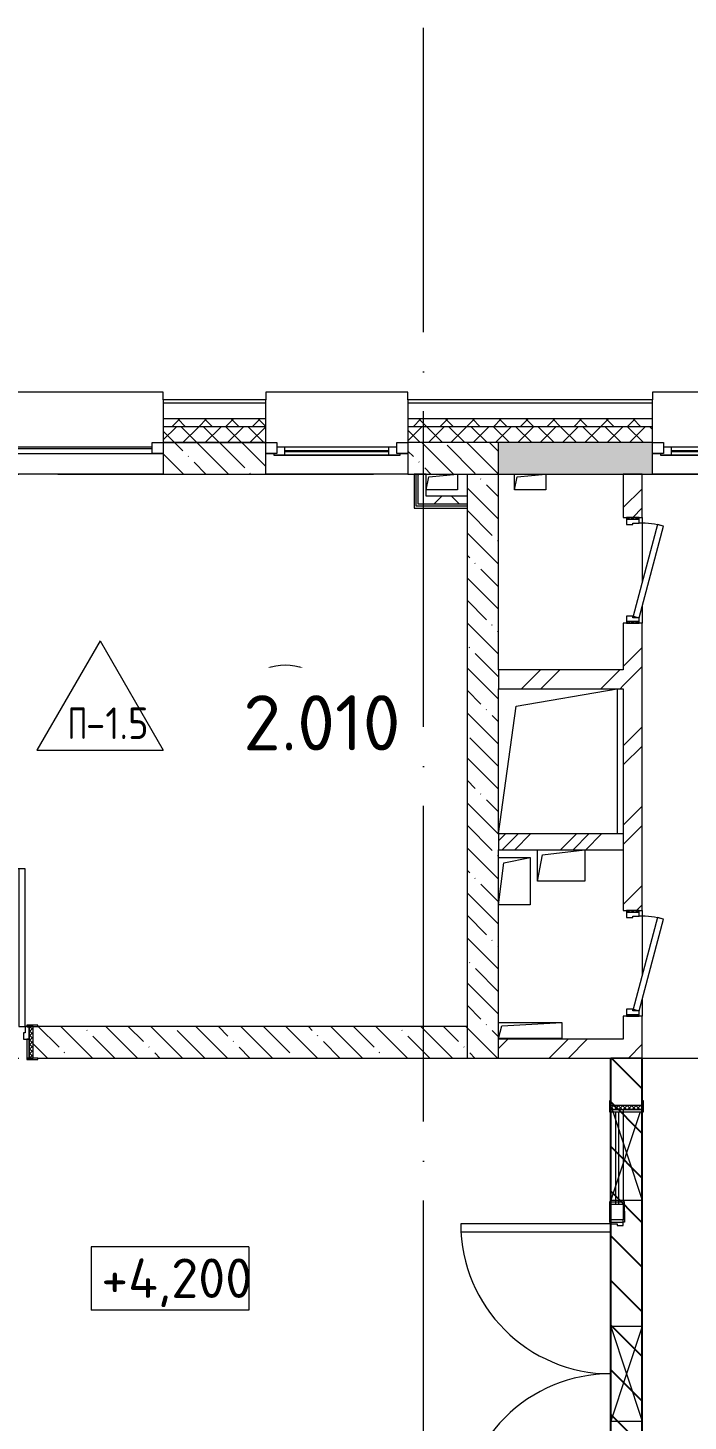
# Model space of a CAD drawing. Header units: millimetres. Extents: x -68946 to 288321, y -402657 to 324925.
# Drawn here: x 28141 to 32324, y -69920 to -61093 of the extents above; entities that cross this region are included whole.
import ezdxf

# ---------------------------------------------------------------- set-up
doc = ezdxf.new("R2010")
doc.units = ezdxf.units.MM
doc.linetypes.add('ADSK_Линия сетки', pattern=[2500, 2000, -250, 0, -250])
for name, color, linetype, lineweight in [('A-AREA-____-IDEN', 250, 'Continuous', 9), ('A-DETL-GENF-OTLN', 250, 'Continuous', 5), ('A-DOOR-____-MCUT', 250, 'Continuous', 5), ('A-DOOR-____-OTLN', 250, 'Continuous', 5), ('A-DOOR-FRAM-MCUT', 31, 'Continuous', 5), ('A-DOOR-FRAM-OTLN', 31, 'Continuous', 5), ('A-DOOR-GLAZ-MCUT', 31, 'Continuous', 5), ('A-FLOR-____-IDEN', 11, 'Continuous', 9), ('A-FLOR-____-OTLN', 192, 'Continuous', 9), ('A-GLAZ-____-MCUT', 250, 'Continuous', 9), ('A-GLAZ-____-OTLN', 250, 'Continuous', 5), ('A-WALL-____-MCUT', 250, 'Continuous', 13), ('A-WALL-____-PATT', 250, 'Continuous', 13), ('A-WALL-FNSH-MCUT', 250, 'Continuous', 13), ('G-____-____-DIMS', 250, 'Continuous', 9), ('I-WALL-____-OTLN', 250, 'Continuous', 9), ('S-GRID-____-OTLN', 250, 'Continuous', 9)]:
    doc.layers.add(name, color=color, linetype=linetype, lineweight=lineweight)
doc.styles.add('ISOCPEUR_1', font='isocpeur.ttf', dxfattribs={"width": 0.9, "height": 250})
doc.styles.add('ISOCPEUR_2', font='isocpeur.ttf', dxfattribs={"height": 160})
doc.styles.add('ISOCPEUR_3', font='isocpeur.ttf', dxfattribs={"height": 250})
pattern_1 = [(45, (-601.3, -122294.8), (-251.4472, 251.4472), []), (45, (-601.3, -121913.8), (-251.4472, 251.4472), [])]
pattern_2 = [(135, (-601.3, -122294.79), (-142.5612, -142.5612), []), (135, (-458.73, -122294.79), (-142.5612, -142.5612), [252.016, -50.403, 3.353, -47.05])]
pattern_3 = [(45, (-601.3, -122294.79), (-141.42136, 141.42136), []), (135, (-601.3, -122294.79), (-141.42136, -141.42136), [])]

# ---------------------------------------------------------------- blocks, each defined once
blk = doc.blocks.new('Дверь_СКБ_1Ст_Внутренняя1 - Н_Д-7л_670x1875h_Технический шкаф ЭОМ и СС-42409413-АР1_Маркировочный план 2 этажа С1')
at = {"layer": 'A-DOOR-____-OTLN'}
h = blk.add_hatch(dxfattribs=at)
h.set_pattern_fill('FP_5', color=256, style=0, pattern_type=2)
h.set_pattern_definition([(135, (1951.41, 124.685), (-14.14214, -14.14214), []), (225, (1951.41, 124.685), (14.14214, -14.14214), [])])
h.paths.add_polyline_path([(337.5, -40), (347.5, -40), (347.5, 40), (337.5, 40)])
at = {"layer": 'A-DOOR-FRAM-OTLN'}
h = blk.add_hatch(dxfattribs=at)
h.set_pattern_fill('FP_6', color=256, style=0, pattern_type=2)
h.set_pattern_definition([(45, (-171.384, 124.685), (-14.1421, 14.1421), []), (135, (-171.384, 124.685), (-14.1421, -14.1421), [])])
h.paths.add_polyline_path([(-322.5, -40), (-312.5, -40), (-312.5, 40), (-322.5, 40)])
at = {"layer": 'A-DOOR-____-MCUT'}
for p, q in [((-267.1, 195.3), (-277.4, 156.7)), ((312.5, 40), (-267.1, 195.3)), ((-277.4, 156.7), (302.1, 1.4)), ((302.1, 1.4), (312.5, 40))]:
    blk.add_line(p, q, dxfattribs=at)
at = {"layer": 'A-DOOR-____-OTLN'}
blk.add_arc((312.5, 40), 600, 165, 180, dxfattribs=at)
at = {"layer": 'A-DOOR-FRAM-MCUT'}
for p, q in [((-312.5, 40), (-322.5, 40)), ((-322.5, 40), (-322.5, -40)), ((-287.5, 40), (-312.5, 40)), ((-312.5, 40), (-312.5, -40)), ((-312.5, -40), (-312.5, 40)), ((-287.5, 0), (-287.5, 40)), ((-277.5, 0), (-287.5, 0)), ((-277.5, -40), (-277.5, 0)), ((312.5, 0), (302.5, 0)), ((302.5, 0), (302.5, -40)), ((312.5, 40), (312.5, 0)), ((337.5, 40), (312.5, 40)), ((337.5, -40), (337.5, 40)), ((347.5, 40), (337.5, 40)), ((337.5, 40), (337.5, -40)), ((347.5, -40), (347.5, 40)), ((-322.5, -40), (-312.5, -40)), ((-312.5, -40), (-277.5, -40)), ((302.5, -40), (337.5, -40)), ((337.5, -40), (347.5, -40))]:
    blk.add_line(p, q, dxfattribs=at)
blk = doc.blocks.new('Окно_СКБ_1Ст1 - 120_Окно_СКБ_1Ст_900_ОК3л-29018700-АР1_Маркировочный план 2 этажа С1')
at = {"layer": 'A-GLAZ-____-MCUT'}
for p, q in [((-450, -195), (-450, -125)), ((-450, -125), (-380, -125)), ((-380, -125), (-380, -195)), ((380, -155), (-380, -155)), ((-380, -155), (-380, -195)), ((-330, -205), (-330, -155)), ((330, -205), (330, -155)), ((380, -195), (380, -125)), ((380, -125), (450, -125)), ((380, -195), (380, -155)), ((450, -125), (450, -195)), ((-380, -195), (-450, -195)), ((-380, -195), (-400, -195)), ((-400, -195), (-400, -205)), ((-400, -205), (400, -205)), ((400, -205), (-400, -205)), ((450, -195), (380, -195)), ((400, -195), (380, -195)), ((400, -205), (400, -195))]:
    blk.add_line(p, q, dxfattribs=at)
at = {"layer": 'A-GLAZ-____-MCUT', "lineweight": 5}
for p, q in [((-330, -175), (330, -175)), ((330, -185), (-330, -185))]:
    blk.add_line(p, q, dxfattribs=at)
at = {"layer": 'A-GLAZ-____-OTLN'}
for p, q in [((-450, -195), (-400, -195)), ((400, -195), (450, -195))]:
    blk.add_line(p, q, dxfattribs=at)
blk = doc.blocks.new('WNW_Отлив1 - Отлив_металлический 2-28596055-АР1_Маркировочный план 2 этажа С1')
at = {"layer": 'A-GLAZ-____-OTLN'}
for p, q in [((450, 320), (-450, 320)), ((-450, 320), (-450, 270)), ((450, 270), (450, 320))]:
    blk.add_line(p, q, dxfattribs=at)
blk = doc.blocks.new('Окно_СКБ_1Ст1 - 120_Окно_СКБ_1Ст_1250_ОК14Л-29018784-АР1_Маркировочный план 2 этажа С1')
at = {"layer": 'A-GLAZ-____-MCUT'}
for p, q in [((-625, -195), (-625, -125)), ((-625, -125), (-555, -125)), ((-555, -125), (-555, -195)), ((555, -195), (555, -125)), ((555, -125), (625, -125)), ((625, -125), (625, -195)), ((-555, -195), (-625, -195)), ((625, -195), (555, -195))]:
    blk.add_line(p, q, dxfattribs=at)
at = {"layer": 'A-GLAZ-____-MCUT', "lineweight": 5}
for p, q in [((555, -155), (-555, -155)), ((555, -165), (-555, -165))]:
    blk.add_line(p, q, dxfattribs=at)
at = {"layer": 'A-GLAZ-____-OTLN'}
blk.add_line((-625, -195), (625, -195), dxfattribs=at)
blk = doc.blocks.new('WNW_Отлив1 - Отлив_металлический 2-28598996-АР1_Маркировочный план 2 этажа С1')
at = {"layer": 'A-GLAZ-____-OTLN'}
for p, q in [((625, 320), (-625, 320)), ((-625, 320), (-625, 270)), ((625, 270), (625, 320))]:
    blk.add_line(p, q, dxfattribs=at)
blk = doc.blocks.new('Дверь_СКБ_2Ст_Внутренняя1 - Н_Д-6л_1500x2100h_Лифтовой холл _зона безопасности МГН_-42029124-АР1_Маркировочный план 2 этажа С1')
at = {"layer": 'A-DOOR-____-OTLN'}
h = blk.add_hatch(dxfattribs=at)
h.set_pattern_fill('FP_21', color=256, style=0, pattern_type=2)
h.set_pattern_definition([(135, (1551.41, 164.685), (-14.14214, -14.14214), []), (225, (1551.41, 164.685), (14.14214, -14.14214), [])])
h.paths.add_polyline_path([(762.5, -100), (762.5, 100), (737.5, 100), (737.5, -100)])
at = {"layer": 'A-DOOR-FRAM-OTLN'}
h = blk.add_hatch(dxfattribs=at)
h.set_pattern_fill('FP_22', color=256, style=0, pattern_type=2)
h.set_pattern_definition([(45, (-571.384, 164.685), (-14.1421, 14.1421), []), (135, (-571.384, 164.685), (-14.1421, -14.1421), [])])
h.paths.add_polyline_path([(-712.5, -100), (-712.5, 100), (-737.5, 100), (-737.5, -100)])
at = {"layer": 'A-DOOR-____-MCUT'}
for p, q in [((712.5, 1100), (672.5, 1100)), ((672.5, 1100), (672.5, 100)), ((712.5, 100), (712.5, 1100)), ((-687.5, 500), (-687.5, 100)), ((-647.5, 500), (-687.5, 500)), ((-647.5, 100), (-647.5, 500)), ((-687.5, 100), (-647.5, 100)), ((672.5, 100), (712.5, 100))]:
    blk.add_line(p, q, dxfattribs=at)
at = {"layer": 'A-DOOR-____-OTLN'}
for centre, radius, start, end in [((712.5, 100), 1000, 90, 180), ((-687.5, 100), 400, 0, 90)]:
    blk.add_arc(centre, radius, start, end, dxfattribs=at)
at = {"layer": 'A-DOOR-FRAM-MCUT'}
for p, q in [((-697.5, 108), (-767.5, 108)), ((-767.5, 108), (-767.5, 100)), ((-767.5, 100), (-697.5, 100)), ((-712.5, 100), (-737.5, 100)), ((-737.5, 100), (-737.5, -100)), ((-687.5, 100), (-712.5, 100)), ((-712.5, 100), (-712.5, 20)), ((-712.5, -100), (-712.5, 100)), ((-697.5, 100), (-712.5, 100)), ((-712.5, 100), (-712.5, 99)), ((-712.5, 99), (-697.5, 99)), ((-697.5, 100), (-697.5, 108)), ((-697.5, 99), (-697.5, 100)), ((-687.5, 60), (-687.5, 100)), ((712.5, 100), (712.5, 60)), ((737.5, 100), (712.5, 100)), ((792.5, 108), (722.5, 108)), ((722.5, 108), (722.5, 100)), ((737.5, 100), (722.5, 100)), ((722.5, 100), (722.5, 99)), ((722.5, 100), (792.5, 100)), ((722.5, 99), (737.5, 99)), ((737.5, 20), (737.5, 100)), ((762.5, 100), (737.5, 100)), ((737.5, 100), (737.5, -100)), ((737.5, 99), (737.5, 100)), ((762.5, -100), (762.5, 100)), ((792.5, 100), (792.5, 108)), ((-712.5, 20), (-677.5, 20)), ((-697.5, 20), (-712.5, 20)), ((-712.5, 20), (-712.5, -100)), ((-697.5, -100), (-697.5, 20)), ((-677.5, 60), (-687.5, 60)), ((-677.5, 20), (-677.5, 60)), ((712.5, 60), (702.5, 60)), ((702.5, 60), (702.5, 20)), ((702.5, 20), (737.5, 20)), ((737.5, 20), (722.5, 20)), ((722.5, 20), (722.5, -100)), ((737.5, -100), (737.5, 20)), ((-697.5, -100), (-767.5, -100)), ((-767.5, -100), (-767.5, -108)), ((-767.5, -108), (-697.5, -108)), ((-737.5, -100), (-712.5, -100)), ((-712.5, -100), (-697.5, -100)), ((-697.5, -108), (-697.5, -100)), ((722.5, -100), (737.5, -100)), ((792.5, -100), (722.5, -100)), ((722.5, -100), (722.5, -108)), ((722.5, -108), (792.5, -108)), ((737.5, -100), (762.5, -100)), ((792.5, -108), (792.5, -100))]:
    blk.add_line(p, q, dxfattribs=at)
blk = doc.blocks.new('_Wn_-As_OpeningMEP_floor__Rectangular - _Wn_-As_OpeningMEP_floor__Rectangular-33950681-АР1_Маркировочный план 2 этажа С1')
at = {"layer": 'A-DETL-GENF-OTLN'}
for p, q in [((-264.4, 399.4), (375, 510)), ((-375, -410), (-264.4, 399.4))]:
    blk.add_line(p, q, dxfattribs=at)
blk = doc.blocks.new('Окно_СКБ_2Ст1 - Окно_СКБ_2Ст_2800_ОК11Л-29018712-АР1_Маркировочный план 2 этажа С1')
at = {"layer": 'A-GLAZ-____-MCUT'}
for p, q in [((-1400, -195), (-1400, -125)), ((-1400, -125), (-1330, -125)), ((-1330, -125), (-1330, -195)), ((-570, -155), (-1330, -155)), ((-1330, -155), (-1330, -195)), ((-1280, -205), (-1280, -155)), ((-620, -205), (-620, -155)), ((-570, -195), (-570, -125)), ((-570, -125), (-500, -125)), ((-570, -195), (-570, -155)), ((-500, -125), (-500, -195)), ((1330, -195), (1330, -125)), ((1330, -125), (1400, -125)), ((1400, -125), (1400, -195)), ((-1330, -195), (-1400, -195)), ((-1330, -195), (-1350, -195)), ((-1350, -195), (-1350, -205)), ((-1350, -205), (-550, -205)), ((-550, -205), (-1350, -205)), ((-500, -195), (-570, -195)), ((-550, -195), (-570, -195)), ((-550, -205), (-550, -195)), ((1400, -195), (1330, -195))]:
    blk.add_line(p, q, dxfattribs=at)
at = {"layer": 'A-GLAZ-____-MCUT', "lineweight": 5}
for p, q in [((-1280, -175), (-620, -175)), ((1330, -155), (-500, -155)), ((1330, -165), (-500, -165)), ((-620, -185), (-1280, -185))]:
    blk.add_line(p, q, dxfattribs=at)
at = {"layer": 'A-GLAZ-____-OTLN'}
for p, q in [((-1400, -195), (-1350, -195)), ((-550, -195), (1400, -195))]:
    blk.add_line(p, q, dxfattribs=at)
blk = doc.blocks.new('WNW_Отлив1 - Отлив_металлический 2-V21-АР1_Маркировочный план 2 этажа С1')
at = {"layer": 'A-GLAZ-____-OTLN'}
for p, q in [((1400, 320), (-1400, 320)), ((-1400, 320), (-1400, 270)), ((1400, 270), (1400, 320))]:
    blk.add_line(p, q, dxfattribs=at)
blk = doc.blocks.new('_Wn_-As_OpeningMEP_floor__Rectangular - _Wn_-As_OpeningMEP_floor__Rectangular-35307840-АР1_Маркировочный план 2 этажа С1')
at = {"layer": 'A-DETL-GENF-OTLN'}
for p, q in [((-82.3, 82.3), (100, 100)), ((-100, 0), (-82.3, 82.3))]:
    blk.add_line(p, q, dxfattribs=at)
blk = doc.blocks.new('_Wn_-As_OpeningMEP_floor__Rectangular - _Wn_-As_OpeningMEP_floor__Rectangular-V22-АР1_Маркировочный план 2 этажа С1')
at = {"layer": 'A-DETL-GENF-OTLN'}
for p, q in [((-82.3, 82.3), (100, 100)), ((-99.8, 0.9), (-82.3, 82.3))]:
    blk.add_line(p, q, dxfattribs=at)
blk = doc.blocks.new('Дверь_СКБ_2Ст_Фрамуга2 - Н_ВВ-12_2700x2600h_Коридоры-42028589-АР1_Маркировочный план 2 этажа С1')
at = {"layer": 'A-DOOR-____-OTLN'}
h = blk.add_hatch(dxfattribs=at)
h.set_pattern_fill('FP_51', color=256, style=0, pattern_type=2)
h.set_pattern_definition([(135, (951.411, 164.685), (-14.1421, -14.1421), []), (225, (951.411, 164.685), (14.1421, -14.1421), [])])
h.paths.add_polyline_path([(1337.5, -100), (1362.5, -100), (1362.5, 100), (1337.5, 100)])
at = {"layer": 'A-DOOR-FRAM-OTLN'}
h = blk.add_hatch(dxfattribs=at)
h.set_pattern_fill('FP_52', color=256, style=0, pattern_type=2)
h.set_pattern_definition([(45, (-1171.384, 164.685), (-14.1421, 14.1421), []), (135, (-1171.384, 164.685), (-14.1421, -14.1421), [])])
h.paths.add_polyline_path([(-1337.5, -100), (-1312.5, -100), (-1312.5, 100), (-1337.5, 100)])
at = {"layer": 'A-DOOR-____-MCUT'}
for p, q in [((-1287.5, 1050), (-1287.5, 100)), ((-1237.5, 1050), (-1287.5, 1050)), ((-1237.5, 100), (-1237.5, 1050)), ((612.5, 1050), (562.5, 1050)), ((562.5, 1050), (562.5, 100)), ((612.5, 100), (612.5, 1050)), ((-1287.5, 100), (-1237.5, 100)), ((562.5, 100), (612.5, 100))]:
    blk.add_line(p, q, dxfattribs=at)
at = {"layer": 'A-DOOR-____-OTLN'}
for centre, start, end in [((-1287.5, 100), 0, 90), ((612.5, 100), 90, 180)]:
    blk.add_arc(centre, 950, start, end, dxfattribs=at)
at = {"layer": 'A-DOOR-FRAM-MCUT'}
for p, q in [((-1297.5, 108), (-1367.5, 108)), ((-1367.5, 108), (-1367.5, 100)), ((-1367.5, 100), (-1297.5, 100)), ((-1312.5, 100), (-1337.5, 100)), ((-1337.5, 100), (-1337.5, -100)), ((-1287.5, 100), (-1312.5, 100)), ((-1312.5, 100), (-1312.5, 20)), ((-1312.5, -100), (-1312.5, 100)), ((-1297.5, 100), (-1297.5, 108)), ((-1287.5, 60), (-1287.5, 100)), ((612.5, 100), (612.5, 60)), ((637.5, 100), (612.5, 100)), ((622.5, 108), (622.5, 100)), ((692.5, 108), (622.5, 108)), ((622.5, 100), (622.5, 20)), ((737.5, 100), (637.5, 100)), ((637.5, 20), (637.5, 100)), ((637.5, 20), (637.5, 100)), ((682.5, 108), (682.5, 100)), ((752.5, 108), (682.5, 108)), ((692.5, 100), (692.5, 108)), ((737.5, 100), (737.5, 20)), ((752.5, 100), (752.5, 108)), ((752.5, 100), (752.5, 20)), ((752.5, 100), (1337.5, 100)), ((1392.5, 108), (1322.5, 108)), ((1322.5, 108), (1322.5, 100)), ((1322.5, 100), (1322.5, 20)), ((1322.5, 100), (1392.5, 100)), ((1337.5, 100), (1337.5, 20)), ((1362.5, 100), (1337.5, 100)), ((1337.5, 100), (1337.5, -100)), ((1362.5, -100), (1362.5, 100)), ((1392.5, 100), (1392.5, 108)), ((-1312.5, 20), (-1277.5, 20)), ((-1297.5, 20), (-1312.5, 20)), ((-1312.5, 20), (-1312.5, -100)), ((-1297.5, -100), (-1297.5, 20)), ((-1277.5, 60), (-1287.5, 60)), ((-1277.5, 20), (-1277.5, 60)), ((612.5, 60), (602.5, 60)), ((602.5, 60), (602.5, 20)), ((602.5, 20), (637.5, 20)), ((622.5, 12), (622.5, 20)), ((692.5, 12), (622.5, 12)), ((737.5, 20), (637.5, 20)), ((682.5, 20), (682.5, 12)), ((682.5, 12), (752.5, 12)), ((692.5, 20), (692.5, 12)), ((752.5, 12), (752.5, 20)), ((1337.5, 20), (752.5, 20)), ((1337.5, 20), (1322.5, 20)), ((1322.5, 20), (1322.5, -100)), ((1337.5, -100), (1337.5, 20)), ((-1297.5, -100), (-1367.5, -100)), ((-1367.5, -100), (-1367.5, -108)), ((-1367.5, -108), (-1297.5, -108)), ((-1337.5, -100), (-1312.5, -100)), ((-1312.5, -100), (-1297.5, -100)), ((-1297.5, -108), (-1297.5, -100)), ((1322.5, -100), (1337.5, -100)), ((1392.5, -100), (1322.5, -100)), ((1322.5, -100), (1322.5, -108)), ((1322.5, -108), (1392.5, -108)), ((1337.5, -100), (1362.5, -100)), ((1392.5, -108), (1392.5, -100))]:
    blk.add_line(p, q, dxfattribs=at)
at = {"layer": 'A-DOOR-GLAZ-MCUT'}
for p, q in [((1322.5, 70), (737.5, 70)), ((1322.5, 50), (737.5, 50))]:
    blk.add_line(p, q, dxfattribs=at)
blk = doc.blocks.new('_Wn_-As_OpeningMEP_floor__Rectangular - _Wn_-As_OpeningMEP_floor__Rectangular-39657315-АР1_Маркировочный план 2 этажа С1')
at = {"layer": 'A-DETL-GENF-OTLN'}
for p, q in [((-150, -50), (-117.9, 117.9)), ((-117.9, 117.9), (150, 150))]:
    blk.add_line(p, q, dxfattribs=at)
blk = doc.blocks.new('_Wn_-As_OpeningMEP_floor__Rectangular - _Wn_-As_OpeningMEP_floor__Rectangular-39657353-АР1_Маркировочный план 2 этажа С1')
at = {"layer": 'A-DETL-GENF-OTLN'}
for p, q in [((-67.9, 167.9), (100, 200)), ((-100, -100), (-67.9, 167.9))]:
    blk.add_line(p, q, dxfattribs=at)
blk = doc.blocks.new('_Wn_-As_OpeningMEP_floor__Rectangular - _Wn_-As_OpeningMEP_floor__Rectangular-39657391-АР1_Маркировочный план 2 этажа С1')
at = {"layer": 'A-DETL-GENF-OTLN'}
for p, q in [((-179.1, 79.1), (200, 100)), ((-200, 0), (-179.1, 79.1))]:
    blk.add_line(p, q, dxfattribs=at)
blk = doc.blocks.new('_Wn_-As_OpeningMEP_wall__Rectangular - _Wn_-As_OpeningMEP_wall__Rectangular-36043504-АР1_Маркировочный план 2 этажа С1')
at = {"layer": 'A-DETL-GENF-OTLN'}
for p, q in [((300, -100), (-300, 100)), ((300, 100), (-300, -100)), ((-300, 100), (-300, -100)), ((300, 100), (-300, 100)), ((-300, 100), (-300, -100)), ((300, -100), (300, 100)), ((300, -100), (300, 100)), ((-300, -100), (300, -100))]:
    blk.add_line(p, q, dxfattribs=at)
blk = doc.blocks.new('_Wn_-As_OpeningMEP_wall__Rectangular - _Wn_-As_OpeningMEP_wall__Rectangular-35710610-АР1_Маркировочный план 2 этажа С1')
at = {"layer": 'A-DETL-GENF-OTLN'}
for p, q in [((260, -86.7), (-300, 100)), ((-300, 100), (-300, -100)), ((260, 100), (-300, 100)), ((-300, 100), (-300, -100)), ((275, 91.7), (-300, -100)), ((-300, -100), (260, -100))]:
    blk.add_line(p, q, dxfattribs=at)
blk = doc.blocks.new('AAR_СКБ_Марка_Перекрытия - Марка пола-17325028-АР1_Маркировочный план 2 этажа С1')
at = {"layer": 'A-FLOR-____-IDEN'}
for p, q in [((0, 6.932), (-4.002, 0)), ((0, 6.932), (4.002, 0)), ((-4.002, 0), (4.002, 0))]:
    blk.add_line(p, q, dxfattribs=at)
blk = doc.blocks.new('AAR_СКБ_Марка_Помещения_мал - Номер-28977439-АР1_Маркировочный план 2 этажа С1')
at = {"layer": 'A-AREA-____-IDEN'}
blk.add_circle((-0.028, 0), 3, dxfattribs=at)
blk = doc.blocks.new('Высотные отметки - 10х4_h_-17668432-АР1_Маркировочный план 2 этажа С1')
at = {"layer": 'G-____-____-DIMS'}
for p, q in [((-5, 4), (-5, 0)), ((5, 4), (-5, 4)), ((5, 4), (5, 0)), ((5, 0), (-5, 0))]:
    blk.add_line(p, q, dxfattribs=at)

msp = doc.modelspace()

# ---------------------------------------------------------------- hatches: boundary and pattern name
h = msp.add_hatch()
h.set_pattern_fill('FP_1', color=256, style=0, pattern_type=2)
h.set_pattern_definition([(135, (-601.3, -122294.79), (-141.42136, -141.42136), [])])
h.paths.add_polyline_path([(31833.7078, -70919.7883), (32033.7078, -70919.7883), (32033.7078, -67919.7881), (31833.7078, -67919.7881), (31833.7078, -70649.7881)])
h.paths.add_polyline_path([(32033.7078, -67919.7881), (32033.7078, -67619.7878), (31833.7078, -67619.7878), (31833.7078, -67919.7881)])
at = {"layer": 'A-WALL-____-PATT', "lineweight": 15, "true_color": 0x000000}
h = msp.add_hatch(dxfattribs=at)
h.set_pattern_fill('FP_16', color=18, style=0, pattern_type=2)
h.set_pattern_definition([(135, (-601.29, -122294.79), (-84.85281, -84.85281), []), (225, (-601.29, -122294.79), (84.85281, -84.85281), [])])
h.paths.add_polyline_path([(68658.7078, -63619.7883), (68658.7078, -63569.7883), (62418.9373, -63569.7883), (62418.9373, -63619.7883), (67832.2751, -63619.7883)])
h.paths.add_polyline_path([(60985.6868, -63619.7883), (61218.9373, -63619.7883), (61218.9373, -63569.7883), (60568.7078, -63569.7883), (60568.7078, -63619.7883)])
h.paths.add_polyline_path([(59668.7078, -63619.7883), (59668.7078, -63569.7883), (52248.9368, -63569.7883), (52248.9368, -63619.7883), (58703.4907, -63619.7883)])
h.paths.add_polyline_path([(49448.9368, -63619.7883), (49448.9368, -63569.7883), (47948.9368, -63569.7883), (47948.9368, -63619.7883), (48433.6081, -63619.7883)])
h.paths.add_polyline_path([(42048.9368, -63619.7883), (42698.9368, -63619.7883), (42698.9368, -63569.7883), (42048.9368, -63569.7883)])
h.paths.add_polyline_path([(45010.314, -63619.7883), (45148.9368, -63619.7883), (45148.9368, -63569.7883), (43598.9368, -63569.7883), (43598.9368, -63619.7883), (43869.2159, -63619.7883)])
h.paths.add_polyline_path([(39248.9368, -63619.7883), (40798.9368, -63619.7883), (40798.9368, -63569.7883), (39248.9368, -63569.7883)])
h.paths.add_polyline_path([(34898.9368, -63619.7883), (36448.9368, -63619.7883), (36448.9368, -63569.7883), (34898.9368, -63569.7883)])
h.paths.add_polyline_path([(32098.9368, -63619.7883), (32098.9368, -63569.7883), (30548.9368, -63569.7883), (30548.9368, -63619.7883), (31317.1372, -63619.7883)])
h.paths.add_polyline_path([(29034.9411, -63619.7883), (29648.9368, -63619.7883), (29648.9368, -63569.7883), (28998.7078, -63569.7883), (28998.7078, -63619.7883)])
h.paths.add_polyline_path([(27748.7078, -63619.7883), (27748.7078, -63569.7883), (23293.7078, -63569.7883), (23293.7078, -63619.7883), (26752.745, -63619.7883)])
h.paths.add_polyline_path([(21617.8037, -63619.7883), (22043.7078, -63619.7883), (22043.7078, -63569.7883), (21303.6859, -63569.7883), (21303.6859, -63619.7883)])
h.paths.add_polyline_path([(20403.6859, -63619.7883), (20403.6859, -63569.7883), (12148.6859, -63569.7883), (12148.6859, -63619.7883), (19906.1566, -63619.7883)])
h.paths.add_polyline_path([(9348.6859, -63619.7883), (9348.6859, -63569.7883), (8148.6859, -63569.7883), (8148.6859, -63619.7883), (8495.1761, -63619.7883)])
h.paths.add_polyline_path([(6948.6859, -63619.7883), (6948.6859, -63569.7883), (-951.3141, -63569.7883), (-951.3141, -63619.7883), (6212.9799, -63619.7883)])
h = msp.add_hatch(dxfattribs=at)
h.set_pattern_fill('FP_17', color=18, style=0, pattern_type=2)
h.set_pattern_definition([(45, (-601.29, -122294.79), (-70.71068, 70.71068), []), (135, (-601.29, -122294.79), (-70.71068, -70.71068), [])])
h.paths.add_polyline_path([(68448.7078, -63719.7883), (68658.7078, -63719.7883), (68658.7078, -63619.7883), (62418.9373, -63619.7883), (62418.9373, -63719.7872), (67832.2751, -63719.7883)])
h.paths.add_polyline_path([(60985.6868, -63719.7883), (61218.9373, -63719.7883), (61218.9373, -63619.7883), (60568.7078, -63619.7883), (60568.7078, -63719.7883)])
h.paths.add_polyline_path([(59668.7078, -63719.7883), (59668.7078, -63619.7883), (52248.9368, -63619.7883), (52248.9368, -63719.7883), (58703.4907, -63719.7883)])
h.paths.add_polyline_path([(49448.7078, -63719.7883), (49448.9368, -63719.7872), (49448.7078, -63619.7883), (47948.9368, -63619.7883), (47948.9368, -63719.7883), (49048.7125, -63719.7872)])
h.paths.add_polyline_path([(44748.7078, -63719.7883), (44748.7125, -63719.7872), (45148.9368, -63719.7872), (45148.9368, -63619.7883), (43598.9368, -63619.7883), (43598.9368, -63719.7883), (43869.2159, -63719.7883)])
h.paths.add_polyline_path([(42698.9368, -63719.7883), (42698.9368, -63619.7883), (42048.9368, -63619.7883), (42048.9368, -63719.7883)])
h.paths.add_polyline_path([(40648.7078, -63719.7883), (40798.9368, -63719.7872), (40798.9368, -63619.7883), (39248.9368, -63619.7883), (39248.9368, -63719.7883), (40445.9217, -63719.7872)])
h.paths.add_polyline_path([(35748.7078, -63719.7883), (36448.9368, -63719.7872), (36448.9368, -63619.7883), (34898.9368, -63619.7883), (34898.9368, -63719.7883), (35748.6979, -63719.7872)])
h.paths.add_polyline_path([(30548.9368, -63719.7883), (32098.9368, -63719.7883), (32098.9368, -63619.7883), (30548.9368, -63619.7883)])
h.paths.add_polyline_path([(29034.9411, -63719.7883), (29648.9368, -63719.7883), (29648.9368, -63619.7883), (28998.7078, -63619.7883), (28998.7078, -63719.7883)])
h.paths.add_polyline_path([(27748.7078, -63719.7883), (27748.7078, -63619.7883), (23293.7078, -63619.7883), (23293.7078, -63719.7883), (26752.745, -63719.7883)])
h.paths.add_polyline_path([(22043.7078, -63719.7883), (22043.7078, -63619.7883), (21303.6859, -63619.7883), (21303.6859, -63719.7883), (21617.8037, -63719.7883)])
h.paths.add_polyline_path([(20403.6859, -63719.7883), (20403.6859, -63619.7883), (12148.6859, -63619.7883), (12148.6859, -63719.7883), (19906.1566, -63719.7883)])
h.paths.add_polyline_path([(9348.6859, -63719.7883), (9348.6859, -63619.7883), (8148.6859, -63619.7883), (8148.6859, -63719.7883), (8498.7078, -63719.7883)])
h.paths.add_polyline_path([(6948.6859, -63719.7883), (6948.6859, -63619.7883), (-901.3141, -63619.7883), (-901.3141, -63719.7883), (6212.9799, -63719.7883)])
h = msp.add_hatch(dxfattribs=at)
h.set_pattern_fill('FP_23', color=18, style=0, pattern_type=2)
h.set_pattern_definition(pattern_2)
h.paths.add_polyline_path([(31123.7078, -63919.7878), (31123.7078, -63719.7878), (30548.9368, -63719.7878), (30548.9368, -63919.7878), (30923.7078, -63919.7878)])
h.paths.add_polyline_path([(28998.7078, -63919.7878), (29648.9368, -63919.7878), (29648.9368, -63719.7878), (28998.7078, -63719.7878)])
h.paths.add_polyline_path([(27748.7078, -63919.7878), (27748.7078, -63719.7878), (24523.7078, -63719.7878), (24523.7078, -63919.7878), (26752.745, -63919.7878)])
h = msp.add_hatch(dxfattribs=at)
h.set_pattern_fill('FP_24', color=18, style=0, pattern_type=2)
h.set_pattern_definition([(50, (-601.3, -122294.8), (364.3679, -31.8783), [38.1, -419.1]), (355, (-601.3, -122294.8), (-70.4859, 382.1133), [30.48, -335.28]), (100.451, (-570.93, -122297.45), (293.885, 350.2334), [32.38, -356.18]), (46.184, (-601.3, -122193.2), (542.1585, -84.0858), [57.15, -628.65]), (96.636, (-556.1, -122200.2), (474.805, 494.8554), [48.57, -534.27]), (351.184, (-601.3, -122193.2), (474.8102, 494.85), [45.72, -502.92]), (21, (-550.5, -122218.6), (303.2285, -204.5305), [38.1, -419.1]), (326, (-550.5, -122218.6), (123.6039, 368.376), [30.48, -335.28]), (71.451, (-525.22, -122235.63), (426.8341, 163.8427), [32.38, -356.18]), (37.5, (-601.29, -122294.79), (6.17665, 169.11015), [16.764, -314.452, 16.764, -323.596, -336.55]), (37.5, (-601.29, -122294.79), (6.17665, 169.11015), [-671.576, 16.764, -319.786]), (7.5, (-601.3, -122294.79), (133.63888, 200.3615), [16.764, -177.292, 16.764, -306.832, -128.27]), (7.5, (-601.3, -122294.79), (133.63888, 200.3615), [-517.652, 16.764, -111.506]), (327.5, (-714.58, -122294.79), (271.18182, -11.45836), [16.764, -110.236, 16.764, -379.476, -525.78]), (327.5, (-714.58, -122294.79), (271.18182, -11.45836), [-523.24, 16.764, -509.016]), (317.5, (-765.38, -122294.8), (296.2585, 50.85285), [16.764, -148.336, 16.764, -246.38, -373.38]), (317.5, (-765.38, -122294.8), (296.2585, 50.85285), [-428.244, 16.764, -356.616])])
h.paths.add_polyline_path([(68448.7078, -63919.7883), (68448.7078, -63719.7883), (63148.7078, -63719.7883), (63148.7078, -63919.7883), (67832.2751, -63919.7883)])
h.paths.add_polyline_path([(62748.7078, -63919.7883), (62748.7078, -63719.7883), (62418.9373, -63719.7883), (62418.9373, -63919.7883)])
h.paths.add_polyline_path([(60943.7078, -63919.7883), (61218.9373, -63919.7883), (61218.9373, -63719.7883), (60568.7078, -63719.7883), (60568.7078, -63919.7883)])
h.paths.add_polyline_path([(59668.7078, -63919.7883), (59668.7078, -63719.7883), (58648.7078, -63719.7883), (58648.7078, -63919.7883), (58703.4907, -63919.7883)])
h.paths.add_polyline_path([(58248.7078, -63919.7883), (58248.7078, -63719.7883), (54148.7078, -63719.7883), (54148.7078, -63919.7883), (57562.3926, -63919.7883)])
h.paths.add_polyline_path([(52998.7078, -63919.7883), (53748.7078, -63919.7883), (53748.7078, -63719.7883), (52248.9368, -63719.7883), (52248.9368, -63919.7883), (52998.0004, -63919.7883)])
h.paths.add_polyline_path([(49448.7078, -63919.7883), (49448.9368, -63919.7883), (49448.7078, -63719.7883)])
h.paths.add_polyline_path([(49048.7078, -63919.7883), (49048.7078, -63719.7883), (47948.9368, -63719.7883), (47948.9368, -63919.7883), (48433.6081, -63919.7883)])
h.paths.add_polyline_path([(44748.7078, -63919.7883), (44748.7078, -63719.7883), (43598.9368, -63719.7883), (43598.9368, -63919.7883), (43869.2159, -63919.7883)])
h.paths.add_polyline_path([(42048.9368, -63919.7883), (42698.9368, -63919.7883), (42698.9368, -63719.7883), (42048.9368, -63719.7883)])
h.paths.add_polyline_path([(40798.9368, -63919.7883), (40798.9368, -63719.7883), (40648.7078, -63719.7883), (40648.7078, -63919.7883)])
h.paths.add_polyline_path([(39248.9368, -63919.7883), (40248.7078, -63919.7883), (40248.7078, -63719.7883), (39248.9368, -63719.7883)])
h.paths.add_polyline_path([(35748.7078, -63919.7883), (36448.9368, -63919.7883), (36448.9368, -63719.7883), (35748.7078, -63719.7883)])
h.paths.add_polyline_path([(35348.7078, -63919.7883), (35348.7078, -63719.7883), (34898.9368, -63719.7883), (34898.9368, -63919.7883)])
h.paths.add_polyline_path([(32033.7078, -63919.7883), (32098.9368, -63919.7883), (32098.9368, -63719.7883), (31123.7078, -63719.7883), (31123.7078, -63919.7883), (31913.7078, -63919.7883)])
h = msp.add_hatch(dxfattribs=at)
h.set_pattern_fill('FP_25', color=18, style=0, pattern_type=2)
h.set_pattern_definition(pattern_3)
h.paths.add_polyline_path([(30663.7078, -64109.7878), (30663.7078, -63919.7287), (30613.7078, -63919.7287), (30613.7078, -64109.7878)])
h = msp.add_hatch(dxfattribs=at)
h.set_pattern_fill('FP_23', color=18, style=0, pattern_type=2)
h.set_pattern_definition(pattern_2)
h.paths.add_polyline_path([(30923.7078, -67619.7878), (31123.7078, -67619.7878), (31123.7078, -63919.7878), (30923.7078, -63919.7878), (30923.7078, -67271.1243)])
h = msp.add_hatch(dxfattribs=at)
h.set_pattern_fill('FP_4', color=18, style=0, pattern_type=2)
h.set_pattern_definition(pattern_1)
h.paths.add_polyline_path([(32013.7078, -67499.7878), (32033.7078, -67499.7878), (32033.7078, -67354.7878), (31913.7078, -67354.7878), (31913.7078, -67499.7878), (31933.7078, -67499.7878)])
h.paths.add_polyline_path([(32033.7078, -66684.7878), (32033.7078, -64864.7883), (31913.7078, -64864.7883), (31913.7078, -66684.7878), (32013.7078, -66684.7878)])
h.paths.add_polyline_path([(32033.7078, -64194.7883), (32033.7078, -63919.7883), (31913.7078, -63919.7883), (31913.7078, -64194.7883), (32013.7078, -64194.7883)])
h = msp.add_hatch(dxfattribs=at)
h.set_pattern_fill('FP_25', color=18, style=0, pattern_type=2)
h.set_pattern_definition(pattern_3)
h.paths.add_polyline_path([(30923.7078, -64109.7878), (30923.7078, -64059.7878), (30663.7078, -64059.7878), (30663.7078, -64109.7878)])
h = msp.add_hatch(dxfattribs=at)
h.set_pattern_fill('FP_4', color=18, style=0, pattern_type=2)
h.set_pattern_definition(pattern_1)
h.paths.add_polyline_path([(31123.7078, -65279.7878), (31913.7078, -65279.7878), (31913.7078, -65159.7878), (31123.7078, -65159.7878)])
h = msp.add_hatch(dxfattribs=at)
h.set_pattern_fill('FP_7', color=18, style=0, pattern_type=2)
h.set_pattern_definition([(45, (-601.3, -122294.8), (-224.5064, 224.5064), []), (45, (-521.92, -122294.8), (0, 449.0128), []), (45, (-680.67, -122294.8), (0, 449.0128), [])])
h.paths.add_polyline_path([(31123.7078, -66299.7878), (31913.7078, -66299.7878), (31913.7078, -66199.7878), (31123.7078, -66199.7878)])
h = msp.add_hatch(dxfattribs=at)
h.set_pattern_fill('FP_23', color=18, style=0, pattern_type=2)
h.set_pattern_definition(pattern_2)
h.paths.add_polyline_path([(30923.7078, -67619.7878), (30923.7078, -67419.7878), (28173.7078, -67419.7878), (28173.7078, -67619.7878), (29034.9411, -67619.7878)])
h.paths.add_polyline_path([(26643.7078, -67619.7878), (26673.7078, -67619.7878), (26673.7078, -67419.7878), (26473.7078, -67419.7878), (26473.7078, -67619.7878)])
h = msp.add_hatch(dxfattribs=at)
h.set_pattern_fill('FP_4', color=18, style=0, pattern_type=2)
h.set_pattern_definition(pattern_1)
h.paths.add_polyline_path([(31317.1372, -67619.7878), (32033.7078, -67619.7878), (32033.7078, -67499.7878), (31123.7078, -67499.7878), (31123.7078, -67619.7878)])

# ---------------------------------------------------------------- linework, layer by layer
for p, q in [((31833.7078, -70919.7883), (31833.7078, -67619.7878)), ((32033.7078, -70919.7883), (32033.7078, -67619.7878))]:
    msp.add_line(p, q)
at = {"layer": 'A-FLOR-____-OTLN', "color": 18, "lineweight": 5, "true_color": 0x000000}
for p, q in [((30663.7078, -63919.9668), (30863.512, -63919.9668)), ((30863.512, -63919.9668), (30863.512, -64019.9668)), ((31223.7078, -64019.9668), (31223.7078, -63919.9668)), ((31223.7078, -63919.9668), (31423.7078, -63919.9668)), ((31423.7078, -63919.9668), (31423.7078, -64019.9668)), ((30863.512, -64019.9668), (30663.7078, -64019.9668)), ((31423.7078, -64019.9668), (31223.7078, -64019.9668)), ((32033.7078, -64194.7883), (32033.7078, -64600.5992)), ((32033.7078, -64755.1473), (32033.7078, -64864.7883)), ((31873.7078, -65279.7878), (31873.7078, -66199.7878)), ((31123.7078, -66349.7872), (31323.7078, -66349.7872)), ((31323.7078, -66349.7872), (31323.7078, -66649.7872)), ((31369.1658, -66499.7872), (31369.1658, -66299.7878)), ((31669.1658, -66299.7878), (31669.1658, -66499.7872)), ((31669.1658, -66499.7872), (31369.1658, -66499.7872)), ((31323.7078, -66649.7872), (31123.7078, -66649.7872)), ((32033.7078, -66684.7878), (32033.7078, -67090.5986)), ((32033.7078, -67245.1467), (32033.7078, -67354.7878)), ((31123.7078, -67394.7872), (31523.7078, -67394.7872)), ((31523.7078, -67394.7872), (31523.7078, -67494.7872)), ((31523.7078, -67494.7872), (31123.7078, -67494.7872)), ((31833.7078, -68519.7878), (31833.7078, -68644.7881)), ((31833.7078, -68719.7881), (31833.7078, -69319.7883)), ((31833.7078, -69919.7883), (31833.7078, -70519.7881))]:
    msp.add_line(p, q, dxfattribs=at)
at = {"layer": 'A-WALL-____-MCUT', "color": 18, "lineweight": 15, "true_color": 0x000000}
for p, q in [((29648.9368, -63469.7883), (28998.7078, -63469.7883)), ((32098.9368, -63469.7883), (30548.9368, -63469.7883)), ((28998.7078, -63569.7883), (28998.7078, -63719.7878)), ((29648.9368, -63569.7883), (28998.7078, -63569.7883)), ((29648.9368, -63619.7883), (28998.7078, -63619.7883)), ((29648.9368, -63719.7878), (29648.9368, -63569.7883)), ((30548.9368, -63569.7883), (30548.9368, -63719.7878)), ((32098.9368, -63569.7883), (30548.9368, -63569.7883)), ((32098.9368, -63619.7883), (30548.9368, -63619.7883)), ((32098.9368, -63719.7883), (32098.9368, -63569.7883)), ((28998.7078, -63719.7878), (28998.7078, -63919.7878)), ((29648.9368, -63719.7878), (28998.7078, -63719.7878)), ((28998.7078, -63719.7883), (29648.9368, -63719.7883)), ((29648.9368, -63919.7878), (29648.9368, -63719.7878)), ((30548.9368, -63719.7878), (30548.9368, -63919.7878)), ((31123.7078, -63719.7878), (30548.9368, -63719.7878)), ((32098.9368, -63719.7883), (30548.9368, -63719.7883)), ((31123.7078, -65159.7878), (31123.7078, -63719.7878)), ((32098.9368, -63919.7883), (32098.9368, -63719.7883)), ((28998.7078, -63919.7878), (29648.9368, -63919.7878)), ((30548.9368, -63919.7878), (30923.7078, -63919.7878)), ((30601.2078, -64122.2878), (30601.2078, -63919.7287)), ((30663.7078, -63919.7287), (30613.7078, -63919.7287)), ((30613.7078, -64109.7878), (30613.7078, -63919.7287)), ((30663.7078, -64059.7878), (30663.7078, -63919.7287)), ((30923.7078, -63919.7878), (30923.7078, -67619.7878)), ((31123.7078, -63919.7883), (31913.7078, -63919.7883)), ((31913.7078, -63919.7883), (31913.7078, -64194.7883)), ((32033.7078, -63919.7883), (31913.7078, -63919.7883)), ((32033.7078, -64194.7883), (32033.7078, -63919.7883)), ((32033.7078, -63919.7883), (32098.9368, -63919.7883)), ((30923.7078, -64059.7878), (30663.7078, -64059.7878)), ((30923.7078, -64122.2878), (30601.2078, -64122.2878)), ((30923.7078, -64109.7878), (30613.7078, -64109.7878)), ((31913.7078, -64194.7883), (31933.7078, -64194.7883)), ((32013.7078, -64194.7883), (32033.7078, -64194.7883)), ((31933.7078, -64864.7883), (31913.7078, -64864.7883)), ((31913.7078, -64864.7883), (31913.7078, -65159.7878)), ((32033.7078, -64864.7883), (32013.7078, -64864.7883)), ((32033.7078, -66684.7878), (32033.7078, -64864.7883)), ((31913.7078, -65159.7878), (31123.7078, -65159.7878)), ((31123.7078, -65159.7878), (31123.7078, -65279.7878)), ((31123.7078, -65279.7878), (31913.7078, -65279.7878)), ((31123.7078, -66199.7878), (31123.7078, -65279.7878)), ((31913.7078, -65279.7878), (31913.7078, -66684.7878)), ((31913.7078, -66199.7878), (31123.7078, -66199.7878)), ((31123.7078, -66199.7878), (31123.7078, -66299.7878)), ((31123.7078, -66299.7878), (31913.7078, -66299.7878)), ((31123.7078, -67619.7878), (31123.7078, -66299.7878)), ((31913.7078, -66684.7878), (31933.7078, -66684.7878)), ((32013.7078, -66684.7878), (32033.7078, -66684.7878)), ((30923.7078, -67419.7878), (28203.7078, -67419.7878)), ((31933.7078, -67354.7878), (31913.7078, -67354.7878)), ((31913.7078, -67354.7878), (31913.7078, -67499.7878)), ((32033.7078, -67354.7878), (32013.7078, -67354.7878)), ((32033.7078, -67889.7881), (32033.7078, -67354.7878)), ((31913.7078, -67499.7878), (31123.7078, -67499.7878)), ((28203.7078, -67619.7878), (31123.7078, -67619.7878)), ((31123.7078, -67619.7878), (31833.7078, -67619.7878)), ((31833.7078, -67619.7878), (31833.7078, -67889.7881)), ((32033.7078, -67619.7878), (31833.7078, -67619.7878))]:
    msp.add_line(p, q, dxfattribs=at)
at = {"layer": 'A-WALL-FNSH-MCUT', "lineweight": 15}
for p, q in [((29648.9368, -63449.7883), (28998.7078, -63449.7883)), ((28998.7078, -63449.7883), (28998.7078, -63569.7883)), ((29648.9368, -63569.7883), (29648.9368, -63449.7883)), ((32098.9368, -63449.7883), (30548.9368, -63449.7883)), ((30548.9368, -63449.7883), (30548.9368, -63569.7883)), ((32098.9368, -63569.7883), (32098.9368, -63449.7883)), ((30588.7078, -63919.7287), (30588.7078, -64134.7878)), ((30613.7078, -63919.7287), (30588.7078, -63919.7287)), ((30588.7078, -64134.7878), (30923.7078, -64134.7878))]:
    msp.add_line(p, q, dxfattribs=at)
at = {"layer": 'I-WALL-____-OTLN', "color": 18, "lineweight": 15, "true_color": 0x000000}
for p, q in [((28998.7078, -63919.7878), (27748.7078, -63919.7878)), ((30548.9368, -63919.7878), (29648.9368, -63919.7878)), ((34898.9368, -63919.7883), (32098.9368, -63919.7883))]:
    msp.add_line(p, q, dxfattribs=at)
at = {"layer": 'S-GRID-____-OTLN', "color": 18, "linetype": 'ADSK_Линия сетки', "true_color": 0x000000}
for p, q in [((30648.7078, -83022.3092), (30648.7078, -61092.7832)), ((-4170.8434, -63919.7878), (72672.5335, -63919.7878)), ((-4170.8434, -67619.7878), (72672.5335, -67619.7878))]:
    msp.add_line(p, q, dxfattribs=at)

# ---------------------------------------------------------------- block references
at = {"layer": 'A-AREA-____-IDEN', "color": 18, "true_color": 0x000000, "xscale": 99.99999999999993, "yscale": 99.99999999999993, "zscale": 99.99999999999993}
msp.add_blockref('AAR_СКБ_Марка_Помещения_мал - Номер-28977439-АР1_Маркировочный план 2 этажа С1', (29774.6776, -65427.8723), dxfattribs=at)
at = {"layer": 'A-DOOR-____-OTLN', "color": 18, "true_color": 0x000000}
for name, p, rotation in [('Дверь_СКБ_1Ст_Внутренняя1 - Н_Д-7л_670x1875h_Технический шкаф ЭОМ и СС-42409413-АР1_Маркировочный план 2 этажа С1', (31973.7078, -64517.2883), 269.9999999999999), ('Дверь_СКБ_1Ст_Внутренняя1 - Н_Д-7л_670x1875h_Технический шкаф ЭОМ и СС-42409413-АР1_Маркировочный план 2 этажа С1', (31973.7078, -67007.2878), 269.9999999999999), ('Дверь_СКБ_2Ст_Фрамуга2 - Н_ВВ-12_2700x2600h_Коридоры-42028589-АР1_Маркировочный план 2 этажа С1', (31933.7078, -69282.2881), 89.99999999999993)]:
    msp.add_blockref(name, p, dxfattribs=dict(at, rotation=rotation))
msp.add_blockref('Дверь_СКБ_2Ст_Внутренняя1 - Н_Д-6л_1500x2100h_Лифтовой холл _зона безопасности МГН_-42029124-АР1_Маркировочный план 2 этажа С1', (27411.2078, -67519.7878), dxfattribs=at)
at = {"layer": 'A-FLOR-____-IDEN', "color": 18, "true_color": 0x000000, "xscale": 99.99999999999993, "yscale": 99.99999999999993, "zscale": 99.99999999999993}
msp.add_blockref('AAR_СКБ_Марка_Перекрытия - Марка пола-17325028-АР1_Маркировочный план 2 этажа С1', (28598.7078, -65669.7878), dxfattribs=at)
at = {"layer": 'A-GLAZ-____-OTLN', "color": 18, "true_color": 0x000000}
for name, p in [('WNW_Отлив1 - Отлив_металлический 2-28598996-АР1_Маркировочный план 2 этажа С1', (28373.7078, -63719.7883)), ('WNW_Отлив1 - Отлив_металлический 2-28596055-АР1_Маркировочный план 2 этажа С1', (30098.9368, -63719.7883)), ('WNW_Отлив1 - Отлив_металлический 2-V21-АР1_Маркировочный план 2 этажа С1', (33498.9368, -63719.7883)), ('Окно_СКБ_1Ст1 - 120_Окно_СКБ_1Ст_1250_ОК14Л-29018784-АР1_Маркировочный план 2 этажа С1', (28373.7078, -63594.7883)), ('Окно_СКБ_1Ст1 - 120_Окно_СКБ_1Ст_900_ОК3л-29018700-АР1_Маркировочный план 2 этажа С1', (30098.9368, -63594.7883)), ('Окно_СКБ_2Ст1 - Окно_СКБ_2Ст_2800_ОК11Л-29018712-АР1_Маркировочный план 2 этажа С1', (33498.9368, -63594.7883)), ('_Wn_-As_OpeningMEP_floor__Rectangular - _Wn_-As_OpeningMEP_floor__Rectangular-V22-АР1_Маркировочный план 2 этажа С1', (30763.512, -64019.9668)), ('_Wn_-As_OpeningMEP_floor__Rectangular - _Wn_-As_OpeningMEP_floor__Rectangular-35307840-АР1_Маркировочный план 2 этажа С1', (31323.7078, -64019.9668)), ('_Wn_-As_OpeningMEP_floor__Rectangular - _Wn_-As_OpeningMEP_floor__Rectangular-33950681-АР1_Маркировочный план 2 этажа С1', (31498.7078, -65789.7878)), ('_Wn_-As_OpeningMEP_floor__Rectangular - _Wn_-As_OpeningMEP_floor__Rectangular-39657353-АР1_Маркировочный план 2 этажа С1', (31223.7078, -66549.7872)), ('_Wn_-As_OpeningMEP_floor__Rectangular - _Wn_-As_OpeningMEP_floor__Rectangular-39657315-АР1_Маркировочный план 2 этажа С1', (31519.1658, -66449.7872)), ('_Wn_-As_OpeningMEP_floor__Rectangular - _Wn_-As_OpeningMEP_floor__Rectangular-39657391-АР1_Маркировочный план 2 этажа С1', (31323.7078, -67494.7872))]:
    msp.add_blockref(name, p, dxfattribs=at)
at = {"layer": 'A-GLAZ-____-OTLN', "color": 18, "true_color": 0x000000, "rotation": 89.99999999999993}
for name, p in [('_Wn_-As_OpeningMEP_wall__Rectangular - _Wn_-As_OpeningMEP_wall__Rectangular-35710610-АР1_Маркировочный план 2 этажа С1', (31933.7078, -68219.7878)), ('_Wn_-As_OpeningMEP_wall__Rectangular - _Wn_-As_OpeningMEP_wall__Rectangular-36043504-АР1_Маркировочный план 2 этажа С1', (31933.7078, -69619.7883))]:
    msp.add_blockref(name, p, dxfattribs=at)
at = {"layer": 'G-____-____-DIMS', "color": 18, "true_color": 0x000000, "xscale": 99.99999999999993, "yscale": 99.99999999999993, "zscale": 99.99999999999993}
msp.add_blockref('Высотные отметки - 10х4_h_-17668432-АР1_Маркировочный план 2 этажа С1', (29041.8184, -69215.8271), dxfattribs=at)

# ---------------------------------------------------------------- texts
at = {"layer": 'A-FLOR-____-IDEN', "color": 18, "true_color": 0x000000, "char_height": 200, "attachment_point": 1, "style": 'ISOCPEUR_1'}
for s, insert, width in [('\\fISOCPEUR|b0|i0|c204|p34|;\\W.7;П', (28393.4729, -65398.402), 140.295312), ('-1.5', (28509.2281, -65398.402), 381.60325)]:
    msp.add_mtext(s, dxfattribs=dict(at, insert=insert, width=width))
at = {"layer": 'G-____-____-DIMS', "color": 18, "true_color": 0x000000, "insert": (28606.1052, -68889.2132), "char_height": 250, "width": 1045.711485, "attachment_point": 1, "line_spacing_factor": 1.149209, "style": 'ISOCPEUR_3'}
msp.add_mtext('+4,200', dxfattribs=at)

# ---------------------------------------------------------------- next in the draw order: texts
at = {"layer": 'A-AREA-____-IDEN', "color": 18, "true_color": 0x000000, "insert": (29505.1772, -65320.3867), "char_height": 350, "width": 609.2825, "attachment_point": 1, "style": 'ISOCPEUR_2', "bg_fill": 3, "box_fill_scale": 1.5, "bg_fill_color": 256, "bg_fill_transparency": 0}
msp.add_mtext('2.010', dxfattribs=at)

doc.saveas('drawing.dxf')
